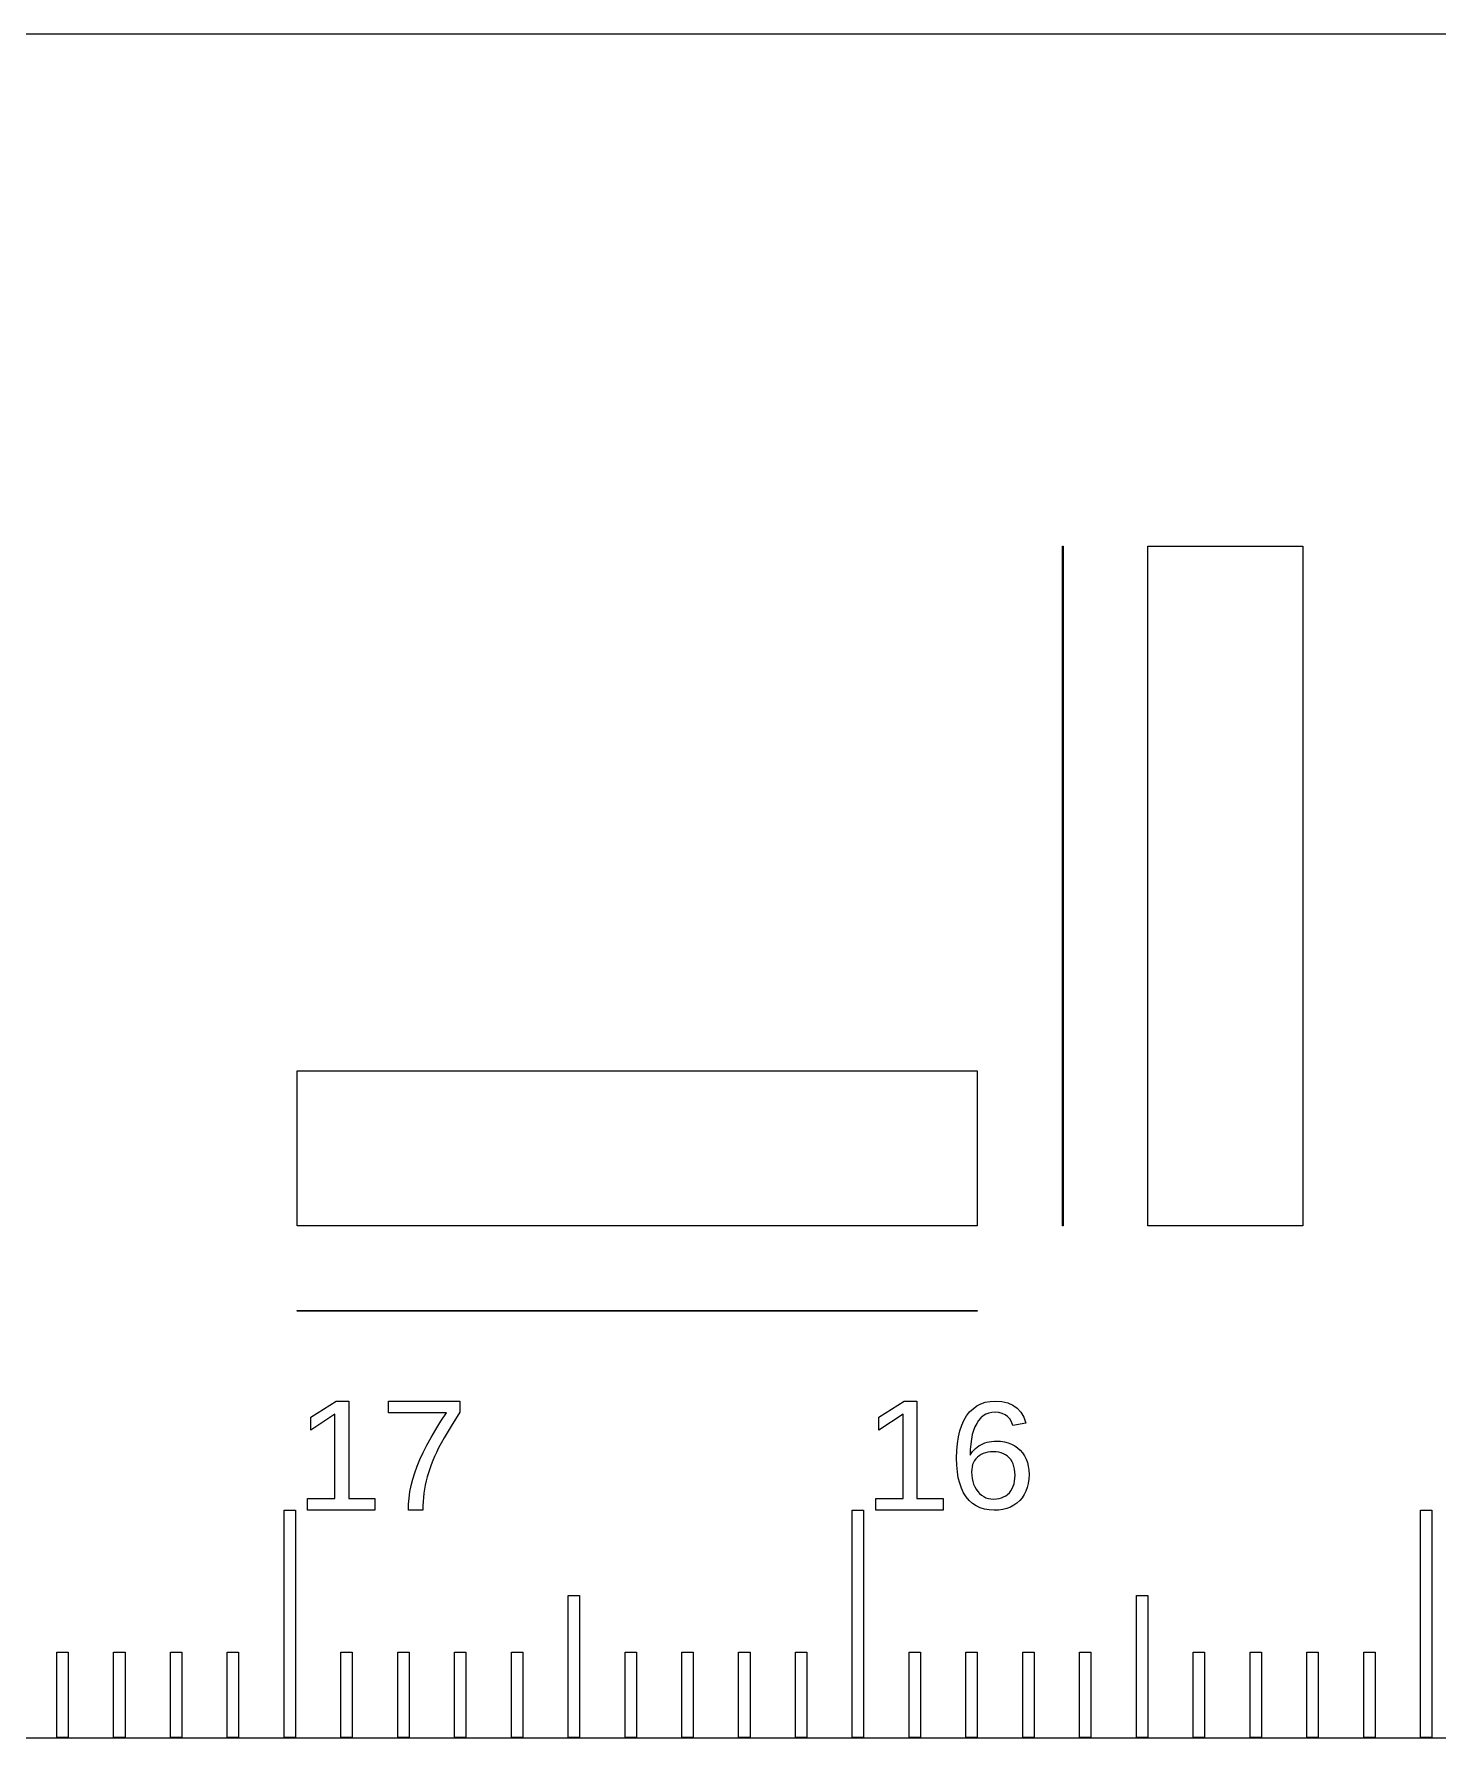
# Model space of a CAD drawing. Header units: metres. Extents: x 0 to 200, y 0 to 54.
# Drawn here: x 25.4 to 50.11, y 0 to 30 of the extents above; entities that cross this region are included whole.
import ezdxf

# ---------------------------------------------------------------- set-up
doc = ezdxf.new("R2010")
doc.units = ezdxf.units.M

msp = doc.modelspace()

# ---------------------------------------------------------------- linework, layer by layer
for p, q in [((200, 30), (0, 30)), ((43.5, 9.015), (43.5, 20.985)), ((43.5, 20.985), (43.51, 20.985)), ((43.51, 20.985), (43.51, 9.015)), ((45, 9.015), (45, 20.985)), ((45, 20.985), (47.73, 20.985)), ((47.73, 20.985), (47.73, 9.015)), ((30.03, 9.015), (30.03, 11.745)), ((30.03, 11.745), (42, 11.745)), ((42, 11.745), (42, 9.015)), ((42, 9.015), (30.03, 9.015)), ((43.51, 9.015), (43.5, 9.015)), ((47.73, 9.015), (45, 9.015)), ((30.03, 7.515), (30.03, 7.525)), ((30.03, 7.525), (42, 7.525)), ((42, 7.515), (30.03, 7.515)), ((42, 7.525), (42, 7.515)), ((30.268, 5.647), (30.715, 5.93)), ((30.715, 5.93), (30.938, 5.93)), ((30.938, 5.93), (30.938, 4.216)), ((31.637, 5.724), (31.637, 5.93)), ((31.637, 5.93), (32.892, 5.93)), ((32.658, 5.724), (31.637, 5.724)), ((32.559, 5.575), (32.658, 5.724)), ((32.892, 5.733), (32.739, 5.492)), ((32.892, 5.93), (32.892, 5.733)), ((40.268, 5.647), (40.715, 5.93)), ((40.715, 5.93), (40.938, 5.93)), ((40.938, 5.93), (40.938, 4.216)), ((41.811, 5.67), (41.865, 5.739)), ((41.865, 5.739), (41.925, 5.797)), ((41.925, 5.797), (41.99, 5.845)), ((41.99, 5.845), (42.062, 5.882)), ((42.062, 5.882), (42.141, 5.909)), ((42.141, 5.909), (42.225, 5.925)), ((42.201, 5.718), (42.151, 5.698)), ((42.255, 5.73), (42.201, 5.718)), ((42.225, 5.925), (42.315, 5.93)), ((42.312, 5.734), (42.255, 5.73)), ((42.378, 5.729), (42.312, 5.734)), ((42.315, 5.93), (42.431, 5.922)), ((42.437, 5.715), (42.378, 5.729)), ((42.431, 5.922), (42.535, 5.898)), ((42.488, 5.691), (42.437, 5.715)), ((42.535, 5.898), (42.625, 5.859)), ((42.625, 5.859), (42.703, 5.804)), ((42.703, 5.804), (42.767, 5.733)), ((42.767, 5.733), (42.819, 5.646)), ((30.695, 5.699), (30.268, 5.418)), ((30.268, 5.418), (30.268, 5.647)), ((30.695, 4.216), (30.695, 5.699)), ((32.386, 5.291), (32.468, 5.431)), ((32.468, 5.431), (32.559, 5.575)), ((32.739, 5.492), (32.615, 5.282)), ((40.695, 5.699), (40.268, 5.418)), ((40.268, 5.418), (40.268, 5.647)), ((40.695, 4.216), (40.695, 5.699)), ((41.667, 5.3), (41.693, 5.406)), ((41.693, 5.406), (41.725, 5.504)), ((41.725, 5.504), (41.764, 5.591)), ((41.764, 5.591), (41.811, 5.67)), ((41.933, 5.414), (41.912, 5.341)), ((41.959, 5.48), (41.933, 5.414)), ((41.989, 5.539), (41.959, 5.48)), ((42.024, 5.591), (41.989, 5.539)), ((42.062, 5.634), (42.024, 5.591)), ((42.105, 5.67), (42.062, 5.634)), ((42.151, 5.698), (42.105, 5.67)), ((42.533, 5.658), (42.488, 5.691)), ((42.571, 5.616), (42.533, 5.658)), ((42.602, 5.564), (42.571, 5.616)), ((42.626, 5.502), (42.602, 5.564)), ((42.857, 5.544), (42.626, 5.502)), ((42.819, 5.646), (42.857, 5.544)), ((32.247, 5.028), (32.312, 5.157)), ((32.312, 5.157), (32.386, 5.291)), ((32.518, 5.105), (32.48, 5.028)), ((32.563, 5.19), (32.518, 5.105)), ((32.615, 5.282), (32.563, 5.19)), ((41.639, 5.06), (41.65, 5.185)), ((41.65, 5.185), (41.667, 5.3)), ((41.884, 5.173), (41.877, 5.078)), ((41.896, 5.26), (41.884, 5.173)), ((41.912, 5.341), (41.896, 5.26)), ((41.968, 5.096), (41.997, 5.121)), ((41.997, 5.121), (42.028, 5.143)), ((42.028, 5.143), (42.061, 5.162)), ((42.061, 5.162), (42.096, 5.179)), ((42.096, 5.179), (42.133, 5.193)), ((42.133, 5.193), (42.171, 5.205)), ((42.171, 5.205), (42.211, 5.214)), ((42.211, 5.214), (42.251, 5.221)), ((42.251, 5.221), (42.294, 5.225)), ((42.294, 5.225), (42.337, 5.226)), ((42.337, 5.226), (42.41, 5.223)), ((42.41, 5.223), (42.479, 5.213)), ((42.479, 5.213), (42.543, 5.197)), ((42.543, 5.197), (42.603, 5.174)), ((42.603, 5.174), (42.658, 5.144)), ((42.658, 5.144), (42.709, 5.108)), ((42.709, 5.108), (42.755, 5.066)), ((32.141, 4.785), (32.19, 4.904)), ((32.19, 4.904), (32.247, 5.028)), ((32.388, 4.811), (32.363, 4.739)), ((32.416, 4.883), (32.388, 4.811)), ((32.447, 4.955), (32.416, 4.883)), ((32.48, 5.028), (32.447, 4.955)), ((41.635, 4.926), (41.639, 5.06)), ((41.639, 4.803), (41.635, 4.926)), ((41.649, 4.688), (41.639, 4.803)), ((41.877, 5.078), (41.875, 4.976)), ((41.875, 4.976), (41.895, 5.01)), ((41.895, 5.01), (41.917, 5.041)), ((41.918, 4.813), (41.908, 4.772)), ((41.917, 5.041), (41.942, 5.07)), ((41.933, 4.85), (41.918, 4.813)), ((41.953, 4.884), (41.933, 4.85)), ((41.942, 5.07), (41.968, 5.096)), ((41.976, 4.916), (41.953, 4.884)), ((42.004, 4.944), (41.976, 4.916)), ((42.035, 4.969), (42.004, 4.944)), ((42.069, 4.991), (42.035, 4.969)), ((42.106, 5.008), (42.069, 4.991)), ((42.145, 5.022), (42.106, 5.008)), ((42.187, 5.031), (42.145, 5.022)), ((42.232, 5.037), (42.187, 5.031)), ((42.279, 5.039), (42.232, 5.037)), ((42.33, 5.037), (42.279, 5.039)), ((42.377, 5.03), (42.33, 5.037)), ((42.42, 5.019), (42.377, 5.03)), ((42.461, 5.004), (42.42, 5.019)), ((42.498, 4.984), (42.461, 5.004)), ((42.532, 4.96), (42.498, 4.984)), ((42.562, 4.932), (42.532, 4.96)), ((42.589, 4.9), (42.562, 4.932)), ((42.612, 4.863), (42.589, 4.9)), ((42.631, 4.824), (42.612, 4.863)), ((42.645, 4.78), (42.631, 4.824)), ((42.755, 5.066), (42.796, 5.018)), ((42.796, 5.018), (42.831, 4.966)), ((42.831, 4.966), (42.859, 4.91)), ((42.859, 4.91), (42.882, 4.848)), ((42.882, 4.848), (42.898, 4.783)), ((32.037, 4.443), (32.066, 4.556)), ((32.066, 4.556), (32.1, 4.669)), ((32.1, 4.669), (32.141, 4.785)), ((32.3, 4.524), (32.284, 4.453)), ((32.319, 4.595), (32.3, 4.524)), ((32.339, 4.667), (32.319, 4.595)), ((32.363, 4.739), (32.339, 4.667)), ((41.666, 4.582), (41.649, 4.688)), ((41.691, 4.484), (41.666, 4.582)), ((41.901, 4.729), (41.899, 4.683)), ((41.899, 4.683), (41.901, 4.625)), ((41.908, 4.772), (41.901, 4.729)), ((41.901, 4.625), (41.908, 4.569)), ((41.908, 4.569), (41.919, 4.517)), ((41.919, 4.517), (41.935, 4.468)), ((42.656, 4.733), (42.645, 4.78)), ((42.646, 4.475), (42.656, 4.522)), ((42.662, 4.682), (42.656, 4.733)), ((42.656, 4.522), (42.662, 4.573)), ((42.664, 4.628), (42.662, 4.682)), ((42.662, 4.573), (42.664, 4.628)), ((42.907, 4.557), (42.897, 4.482)), ((42.898, 4.783), (42.907, 4.713)), ((42.907, 4.713), (42.91, 4.638)), ((42.91, 4.638), (42.907, 4.557)), ((30.213, 4.01), (30.213, 4.216)), ((30.213, 4.216), (30.695, 4.216)), ((30.938, 4.216), (31.399, 4.216)), ((31.399, 4.216), (31.399, 4.01)), ((31.99, 4.116), (32, 4.223)), ((32, 4.223), (32.015, 4.333)), ((32.015, 4.333), (32.037, 4.443)), ((32.251, 4.235), (32.245, 4.161)), ((32.26, 4.308), (32.251, 4.235)), ((32.271, 4.381), (32.26, 4.308)), ((32.284, 4.453), (32.271, 4.381)), ((40.213, 4.01), (40.213, 4.216)), ((40.213, 4.216), (40.695, 4.216)), ((40.938, 4.216), (41.399, 4.216)), ((41.399, 4.216), (41.399, 4.01)), ((41.722, 4.396), (41.691, 4.484)), ((41.76, 4.315), (41.722, 4.396)), ((41.805, 4.244), (41.76, 4.315)), ((41.857, 4.182), (41.805, 4.244)), ((41.935, 4.468), (41.955, 4.422)), ((41.955, 4.422), (41.979, 4.379)), ((41.979, 4.379), (42.008, 4.339)), ((42.008, 4.339), (42.041, 4.303)), ((42.041, 4.303), (42.075, 4.273)), ((42.075, 4.273), (42.113, 4.249)), ((42.113, 4.249), (42.153, 4.23)), ((42.153, 4.23), (42.195, 4.216)), ((42.195, 4.216), (42.24, 4.208)), ((42.24, 4.208), (42.288, 4.205)), ((42.288, 4.205), (42.337, 4.207)), ((42.337, 4.207), (42.383, 4.214)), ((42.383, 4.214), (42.425, 4.226)), ((42.425, 4.226), (42.464, 4.242)), ((42.464, 4.242), (42.501, 4.263)), ((42.501, 4.263), (42.534, 4.288)), ((42.534, 4.288), (42.564, 4.318)), ((42.564, 4.318), (42.591, 4.352)), ((42.591, 4.352), (42.613, 4.389)), ((42.613, 4.389), (42.632, 4.43)), ((42.632, 4.43), (42.646, 4.475)), ((42.79, 4.229), (42.746, 4.178)), ((42.826, 4.285), (42.79, 4.229)), ((42.857, 4.345), (42.826, 4.285)), ((42.88, 4.411), (42.857, 4.345)), ((42.897, 4.482), (42.88, 4.411)), ((29.8, 0.01), (29.8, 4.01)), ((29.8, 4.01), (30, 4.01)), ((30, 4.01), (30, 0.01)), ((31.399, 4.01), (30.213, 4.01)), ((31.987, 4.01), (31.99, 4.116)), ((32.24, 4.01), (31.987, 4.01)), ((32.241, 4.086), (32.24, 4.01)), ((32.245, 4.161), (32.241, 4.086)), ((39.8, 0.01), (39.8, 4.01)), ((39.8, 4.01), (40, 4.01)), ((40, 4.01), (40, 0.01)), ((41.399, 4.01), (40.213, 4.01)), ((41.915, 4.129), (41.857, 4.182)), ((41.979, 4.086), (41.915, 4.129)), ((42.049, 4.053), (41.979, 4.086)), ((42.125, 4.029), (42.049, 4.053)), ((42.208, 4.015), (42.125, 4.029)), ((42.296, 4.01), (42.208, 4.015)), ((42.376, 4.013), (42.296, 4.01)), ((42.45, 4.024), (42.376, 4.013)), ((42.519, 4.041), (42.45, 4.024)), ((42.584, 4.065), (42.519, 4.041)), ((42.643, 4.096), (42.584, 4.065)), ((42.697, 4.133), (42.643, 4.096)), ((42.746, 4.178), (42.697, 4.133)), ((49.8, 0.01), (49.8, 4.01)), ((49.8, 4.01), (50, 4.01)), ((50, 4.01), (50, 0.01)), ((34.8, 0.01), (34.8, 2.51)), ((34.8, 2.51), (35, 2.51)), ((35, 2.51), (35, 0.01)), ((44.8, 0.01), (44.8, 2.51)), ((44.8, 2.51), (45, 2.51)), ((45, 2.51), (45, 0.01)), ((25.8, 0.01), (25.8, 1.51)), ((25.8, 1.51), (26, 1.51)), ((26, 1.51), (26, 0.01)), ((26.8, 0.01), (26.8, 1.51)), ((26.8, 1.51), (27, 1.51)), ((27, 1.51), (27, 0.01)), ((27.8, 0.01), (27.8, 1.51)), ((27.8, 1.51), (28, 1.51)), ((28, 1.51), (28, 0.01)), ((28.8, 0.01), (28.8, 1.51)), ((28.8, 1.51), (29, 1.51)), ((29, 1.51), (29, 0.01)), ((30.8, 0.01), (30.8, 1.51)), ((30.8, 1.51), (31, 1.51)), ((31, 1.51), (31, 0.01)), ((31.8, 0.01), (31.8, 1.51)), ((31.8, 1.51), (32, 1.51)), ((32, 1.51), (32, 0.01)), ((32.8, 0.01), (32.8, 1.51)), ((32.8, 1.51), (33, 1.51)), ((33, 1.51), (33, 0.01)), ((33.8, 0.01), (33.8, 1.51)), ((33.8, 1.51), (34, 1.51)), ((34, 1.51), (34, 0.01)), ((35.8, 0.01), (35.8, 1.51)), ((35.8, 1.51), (36, 1.51)), ((36, 1.51), (36, 0.01)), ((36.8, 0.01), (36.8, 1.51)), ((36.8, 1.51), (37, 1.51)), ((37, 1.51), (37, 0.01)), ((37.8, 0.01), (37.8, 1.51)), ((37.8, 1.51), (38, 1.51)), ((38, 1.51), (38, 0.01)), ((38.8, 0.01), (38.8, 1.51)), ((38.8, 1.51), (39, 1.51)), ((39, 1.51), (39, 0.01)), ((40.8, 0.01), (40.8, 1.51)), ((40.8, 1.51), (41, 1.51)), ((41, 1.51), (41, 0.01)), ((41.8, 0.01), (41.8, 1.51)), ((41.8, 1.51), (42, 1.51)), ((42, 1.51), (42, 0.01)), ((42.8, 0.01), (42.8, 1.51)), ((42.8, 1.51), (43, 1.51)), ((43, 1.51), (43, 0.01)), ((43.8, 0.01), (43.8, 1.51)), ((43.8, 1.51), (44, 1.51)), ((44, 1.51), (44, 0.01)), ((45.8, 0.01), (45.8, 1.51)), ((45.8, 1.51), (46, 1.51)), ((46, 1.51), (46, 0.01)), ((46.8, 0.01), (46.8, 1.51)), ((46.8, 1.51), (47, 1.51)), ((47, 1.51), (47, 0.01)), ((47.8, 0.01), (47.8, 1.51)), ((47.8, 1.51), (48, 1.51)), ((48, 1.51), (48, 0.01)), ((48.8, 0.01), (48.8, 1.51)), ((48.8, 1.51), (49, 1.51)), ((49, 1.51), (49, 0.01)), ((0, 0), (200, 0)), ((26, 0.01), (25.8, 0.01)), ((27, 0.01), (26.8, 0.01)), ((28, 0.01), (27.8, 0.01)), ((29, 0.01), (28.8, 0.01)), ((30, 0.01), (29.8, 0.01)), ((31, 0.01), (30.8, 0.01)), ((32, 0.01), (31.8, 0.01)), ((33, 0.01), (32.8, 0.01)), ((34, 0.01), (33.8, 0.01)), ((35, 0.01), (34.8, 0.01)), ((36, 0.01), (35.8, 0.01)), ((37, 0.01), (36.8, 0.01)), ((38, 0.01), (37.8, 0.01)), ((39, 0.01), (38.8, 0.01)), ((40, 0.01), (39.8, 0.01)), ((41, 0.01), (40.8, 0.01)), ((42, 0.01), (41.8, 0.01)), ((43, 0.01), (42.8, 0.01)), ((44, 0.01), (43.8, 0.01)), ((45, 0.01), (44.8, 0.01)), ((46, 0.01), (45.8, 0.01)), ((47, 0.01), (46.8, 0.01)), ((48, 0.01), (47.8, 0.01)), ((49, 0.01), (48.8, 0.01)), ((50, 0.01), (49.8, 0.01))]:
    msp.add_line(p, q)

doc.saveas('drawing.dxf')
